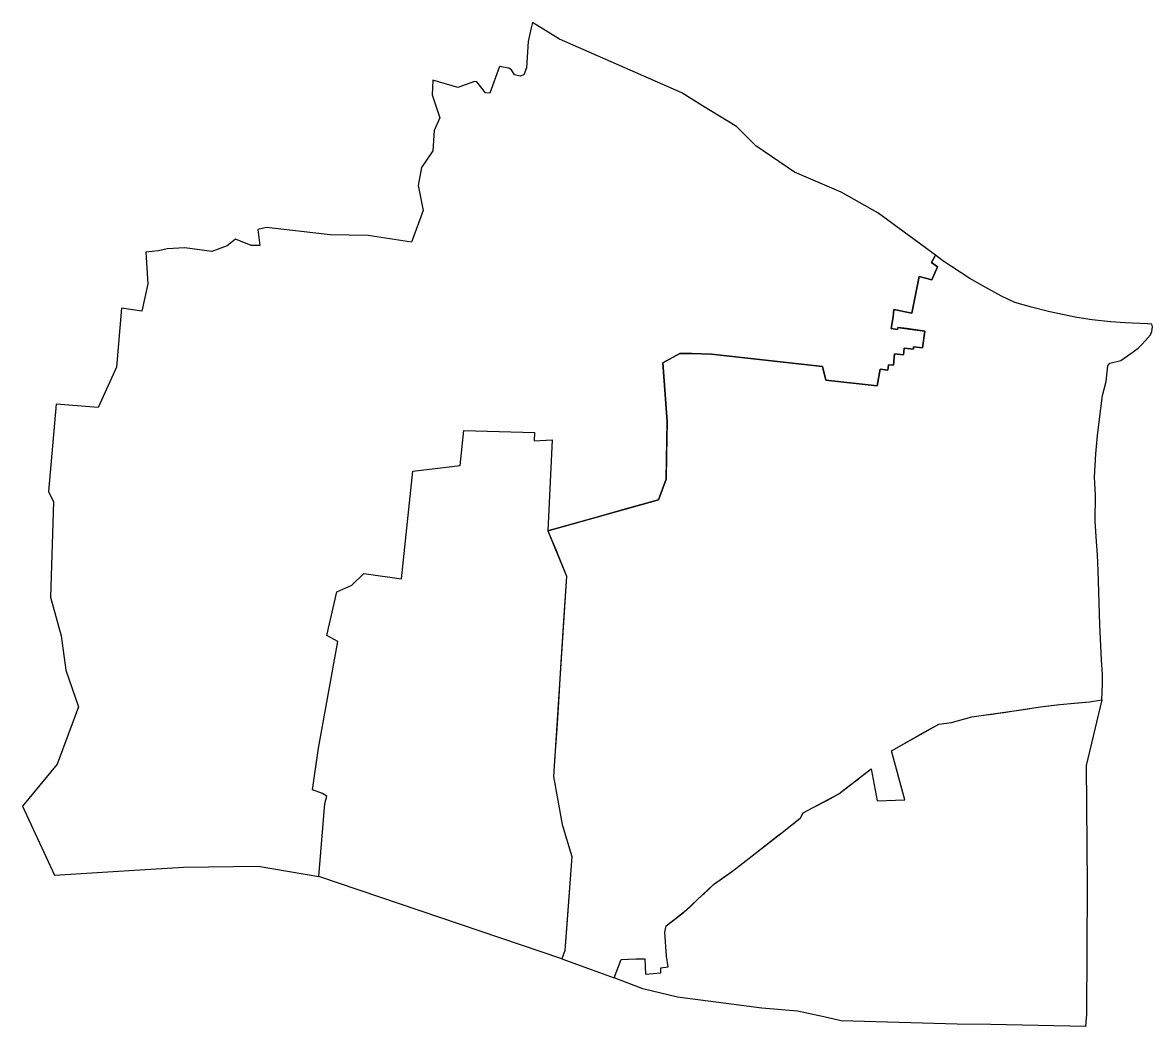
# Model space of a CAD drawing. Header units: inches. Extents: x 375838 to 377794, y 2469560 to 2471298.
import ezdxf

# ---------------------------------------------------------------- set-up
doc = ezdxf.new("R2010")
doc.units = ezdxf.units.IN
doc.header["$MEASUREMENT"] = 0
for name, color, linetype in [('A17污水分区  A17 Area Catchment', 1, 'Continuous'), ('A19Area Catchment', 1, 'Continuous'), ('A22 Area Catchment', 6, 'Continuous'), ('A23 Area Catchment', 2, 'Continuous')]:
    doc.layers.add(name, color=color, linetype=linetype)

msp = doc.modelspace()

# ---------------------------------------------------------------- linework, layer by layer
at = {"layer": 'A17污水分区  A17 Area Catchment', "color": 3, "linetype": 'Continuous', "elevation": 17.1, "flags": 128}
msp.add_lwpolyline([(376350.6, 2469820.2), (376361.3, 2469946.3), (376364.6, 2469958.7), (376357.3, 2469963.5), (376339.9, 2469969.7), (376350.1, 2470042.3), (376383.5, 2470226.6), (376364.7, 2470237.1), (376382, 2470312.5), (376407.7, 2470324.1), (376428.8, 2470344.4), (376494, 2470335.2), (376513.2, 2470521.4), (376595.3, 2470531.3), (376602, 2470591.9), (376724.4, 2470588.7), (376723.8, 2470573.8), (376754.6, 2470575.6), (376747.3, 2470418.1), (376938.9, 2470472), (376952.2, 2470507.4), (376954, 2470607.3), (376946.6, 2470709), (376976.1, 2470725.4), (376996.4, 2470725.4), (377030.8, 2470723.9), (377222.8, 2470702.4), (377229, 2470679), (377317.4, 2470669.2), (377323, 2470698.1), (377335.9, 2470696.5), (377337, 2470705.4), (377346.2, 2470704.9), (377347.9, 2470724.5), (377363.3, 2470723.1), (377364.5, 2470734.5), (377380.3, 2470732.6), (377380.6, 2470736.7), (377396.4, 2470734.9), (377400.2, 2470763.8), (377368.8, 2470768.2), (377353.6, 2470770.3), (377353.1, 2470766.6), (377342, 2470768.5), (377345.6, 2470788.8), (377346.4, 2470801.4), (377377.8, 2470795.2), (377390.5, 2470858.6), (377412.1, 2470852.4), (377422.1, 2470875.4), (377411.7, 2470882.6), (377418.9, 2470895.3), (377318.8, 2470968.6), (377255.3, 2471004.2), (377174.6, 2471039.2), (377107.6, 2471084.5), (377073.9, 2471117.8), (377015.1, 2471154.1), (376979.6, 2471176.4), (376767.6, 2471269.5), (376720.6, 2471297.9), (376718.4, 2471288.6), (376713, 2471265.1), (376710.5, 2471219.6), (376705.7, 2471207.7), (376699.1, 2471205), (376689.5, 2471207.3), (376684.6, 2471216.4), (376679.7, 2471218.9), (376663.7, 2471222), (376647, 2471175.6), (376639.5, 2471176.6), (376624.1, 2471195.4), (376620, 2471196), (376591.7, 2471185.8), (376548.4, 2471198.4), (376547.1, 2471173.1), (376560.4, 2471133.1), (376550.6, 2471111.3), (376548.1, 2471075.9), (376528.5, 2471047.1), (376523, 2471015.9), (376531.3, 2470972.6), (376511.4, 2470918.1), (376436, 2470929.3), (376370.1, 2470930.5), (376260.2, 2470943.5), (376244.8, 2470939.8), (376248.8, 2470912.1), (376233.3, 2470912.3), (376206.1, 2470923.3), (376192.2, 2470911.5), (376165.4, 2470901.6), (376118.6, 2470908.1), (376087.9, 2470906.5), (376073, 2470902.6), (376051.2, 2470900.5), (376054.6, 2470845.5), (376044, 2470798.7), (376008.8, 2470803.9), (376000.2, 2470701.7), (375968.3, 2470631.7), (375895.7, 2470637.3), (375882.7, 2470486.4), (375891.2, 2470468.5), (375885.9, 2470303.6), (375904.6, 2470236.3), (375912.4, 2470176.9), (375934.5, 2470113.5), (375897.6, 2470014.2), (375837.7, 2469941.5), (375892.7, 2469822.2), (376031.5, 2469830.8), (376116.4, 2469836), (376245.7, 2469837.8), (376350.6, 2469820.2)], dxfattribs=at)
at = {"layer": 'A19Area Catchment', "linetype": 'Continuous', "flags": 128}
msp.add_lwpolyline([(376364.6, 2469958.7), (376357.3, 2469963.5), (376339.9, 2469969.7), (376344.4, 2470002), (376350.2, 2470042.2), (376383.4, 2470226.6), (376364.6, 2470236.8), (376382, 2470312.5), (376407.7, 2470324.1), (376428.8, 2470344.4), (376494, 2470335.2), (376513.2, 2470521.4), (376595.3, 2470531.3), (376602, 2470591.9), (376724.4, 2470588.7), (376723.8, 2470573.8), (376754.6, 2470575.6), (376747.3, 2470418.1), (376760.3, 2470387.1), (376779.6, 2470339.8), (376757.3, 2469993), (376772.3, 2469909.7), (376788.6, 2469854.8), (376776.9, 2469691.6), (376771.7, 2469677.6), (376350.6, 2469820.2), (376361.3, 2469946.3)], close=True, dxfattribs=at)
at = {"layer": 'A22 Area Catchment', "linetype": 'Continuous', "flags": 128}
msp.add_lwpolyline([(376771.7, 2469677.6), (376824.2, 2469658.6), (376861.9, 2469644.3), (376874.5, 2469676.3), (376899.4, 2469677.7), (376915.2, 2469677.7), (376916.2, 2469651.1), (376943, 2469652.9), (376942.9, 2469661.8), (376955.9, 2469663.4), (376952.6, 2469682.3), (376949.8, 2469723.7), (376952.3, 2469734.4), (376987.1, 2469761.5), (377034.3, 2469805.8), (377070.2, 2469831.4), (377158.3, 2469900.2), (377184.7, 2469921.2), (377189.5, 2469930.1), (377205.8, 2469939), (377231.5, 2469952.3), (377251.4, 2469963.1), (377307.5, 2470006.3), (377317.4, 2469951), (377365.8, 2469952.6), (377342.7, 2470037.6), (377374.9, 2470055.9), (377399.2, 2470069.6), (377424.2, 2470083.8), (377446.3, 2470086.7), (377481.7, 2470096.1), (377551, 2470106), (377600.5, 2470113.6), (377633.8, 2470117.8), (377685.4, 2470122.1), (377706.8, 2470125.9), (377707.9, 2470152.4), (377707.8, 2470169.4), (377706.4, 2470195.1), (377705.2, 2470219.2), (377703.3, 2470255.5), (377701.8, 2470312.5), (377700.5, 2470349.1), (377699.4, 2470376.7), (377697.2, 2470399.5), (377695, 2470435.2), (377695.7, 2470479.2), (377694, 2470510.9), (377696.4, 2470551.6), (377699, 2470583.2), (377705.6, 2470634.5), (377708, 2470652.5), (377714.4, 2470676.8), (377717, 2470703.8), (377720.7, 2470708.6), (377739.8, 2470712.8), (377756.9, 2470725.3), (377769.7, 2470734.5), (377775.7, 2470740.5), (377782.4, 2470747.7), (377791, 2470757.5), (377793.2, 2470763.1), (377794.3, 2470771.1), (377793.2, 2470775.8), (377786, 2470776.6), (377747, 2470778.4), (377721.6, 2470779.9), (377690, 2470783.6), (377663.2, 2470787.5), (377616.5, 2470797), (377585, 2470805.2), (377556, 2470813.3), (377532.9, 2470824.3), (377504.6, 2470839.9), (377478.1, 2470854.7), (377431.1, 2470885.5), (377418.9, 2470895.3), (377411.7, 2470882.6), (377422.1, 2470875.4), (377412.1, 2470852.4), (377390.5, 2470858.6), (377377.8, 2470795.2), (377346.4, 2470801.4), (377345.6, 2470788.8), (377342, 2470768.5), (377353.1, 2470766.6), (377353.6, 2470770.3), (377373.6, 2470767.5), (377400.2, 2470763.8), (377396.4, 2470734.9), (377380.6, 2470736.7), (377380.3, 2470732.6), (377364.5, 2470734.5), (377363.3, 2470723.1), (377347.9, 2470724.5), (377346.2, 2470704.9), (377337, 2470705.4), (377335.9, 2470696.5), (377323, 2470698.1), (377317.4, 2470669.2), (377229, 2470679), (377222.8, 2470702.4), (377062, 2470720.3), (377030.8, 2470723.9), (376996.4, 2470725.4), (376976.1, 2470725.4), (376946.6, 2470709), (376954, 2470607.3), (376953, 2470548.5), (376952.2, 2470507.4), (376938.9, 2470472), (376876.6, 2470454.5), (376824.3, 2470439.8), (376747.3, 2470418.1), (376779.6, 2470339.8), (376774.6, 2470262.6), (376769.4, 2470181.4), (376765.6, 2470122.3), (376762.6, 2470075.4), (376759.6, 2470029.5), (376757.3, 2469993), (376772.3, 2469909.7), (376788.6, 2469854.8), (376780.1, 2469737.3), (376777.4, 2469699.1), (376776.9, 2469691.6), (376771.7, 2469677.6)], dxfattribs=at)
at = {"layer": 'A23 Area Catchment', "linetype": 'Continuous', "flags": 128}
msp.add_lwpolyline([(376861.9, 2469644.3), (376874.5, 2469676.3), (376899.4, 2469677.7), (376915.2, 2469677.7), (376916.2, 2469651.1), (376929.6, 2469652), (376943, 2469652.9), (376942.9, 2469661.8), (376955.9, 2469663.4), (376952.6, 2469682.3), (376949.8, 2469723.7), (376952.3, 2469734.4), (376981.5, 2469757.1), (376987.1, 2469761.5), (376987.3, 2469761.7), (376994.9, 2469768.8), (376997.7, 2469771.5), (377005.4, 2469778.7), (377015.9, 2469788.6), (377018, 2469790.5), (377024.7, 2469796.8), (377034.3, 2469805.8), (377061.3, 2469825), (377070.2, 2469831.4), (377106.3, 2469859.6), (377144.6, 2469889.5), (377155.3, 2469897.8), (377158.3, 2469900.2), (377170.1, 2469909.6), (377177.7, 2469915.6), (377184.7, 2469921.2), (377189.5, 2469930.1), (377215.6, 2469944), (377251.4, 2469963.1), (377269.9, 2469977.4), (377272.3, 2469979.2), (377283.1, 2469987.5), (377290.2, 2469993), (377307.5, 2470006.3), (377317.4, 2469951), (377365.8, 2469952.6), (377342.7, 2470037.6), (377424.2, 2470083.8), (377446.3, 2470086.7), (377481.7, 2470096.1), (377501.6, 2470099), (377506.5, 2470099.7), (377516.7, 2470101.1), (377526.9, 2470102.5), (377537, 2470104), (377551, 2470106), (377559.2, 2470107.2), (377563.1, 2470107.8), (377579.3, 2470110.3), (377588.1, 2470111.7), (377600.5, 2470113.6), (377623.7, 2470116.6), (377633.8, 2470117.8), (377665, 2470120.4), (377685.4, 2470122.1), (377706.8, 2470125.9), (377679.7, 2470011.9), (377681.2, 2469805), (377680.4, 2469581.8), (377678.5, 2469560.5), (377514.2, 2469563.9), (377456, 2469564.6), (377255.4, 2469570), (377225.1, 2469577), (377179.5, 2469586.8), (377118, 2469592), (377011.6, 2469605.7), (376971.8, 2469610.8), (376912, 2469625.7), (376861.9, 2469644.3)], dxfattribs=at)

doc.saveas('drawing.dxf')
